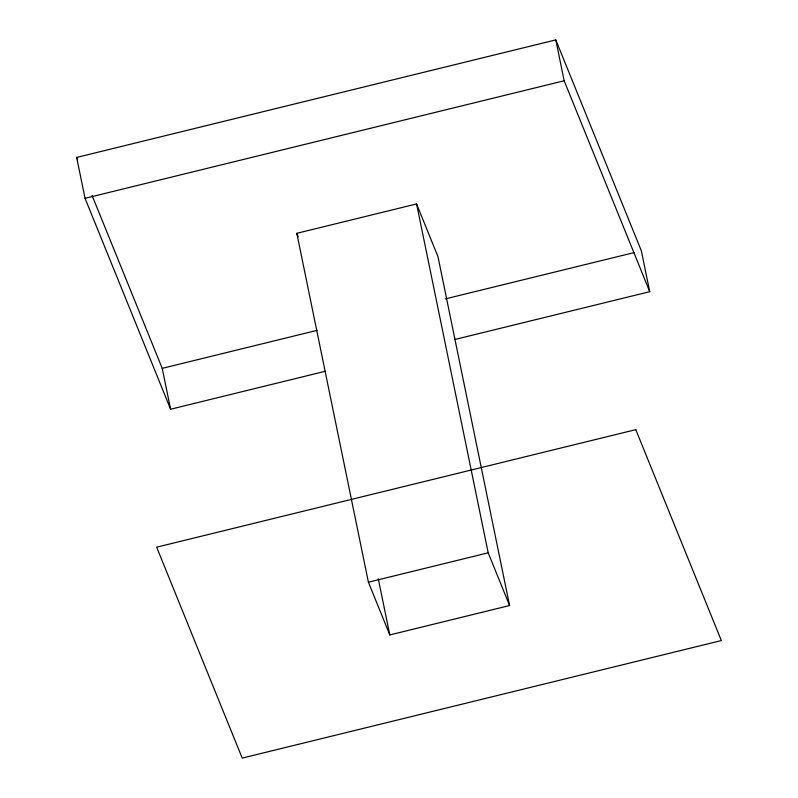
<?xml version="1.0" encoding="UTF-8"?>
<svg xmlns="http://www.w3.org/2000/svg" width="798" height="798" viewBox="0 0 798 798"><rect width="100%" height="100%" fill="white"/><g stroke="black" fill="none" stroke-linecap="round" stroke-linejoin="round"><path stroke-width="1.2" d="M325.474 371.23L170.602 409.224L85.047 198.313L76.658 157.435L555.787 39.9L641.343 250.811L649.732 291.689L454.93 339.469M85.047 198.313L564.176 80.768L649.732 291.689M296.806 233.325L416.586 203.939L437.972 256.667L509.583 605.542L389.803 634.929L368.417 582.201L296.806 233.325L298.193 236.767M92.079 195.47L162.213 368.347L317.075 330.362M445.334 298.891L634.081 252.597M368.417 582.201L488.196 552.815L509.583 605.542M76.658 157.435L77.596 159.74M555.787 39.9L564.176 80.768M416.586 203.939L488.196 552.815M378.282 578.819L389.803 634.929M162.213 368.347L170.602 409.224M635.787 429.653L156.657 547.189L242.213 758.1L721.342 640.565L635.787 429.653"/></g></svg>
